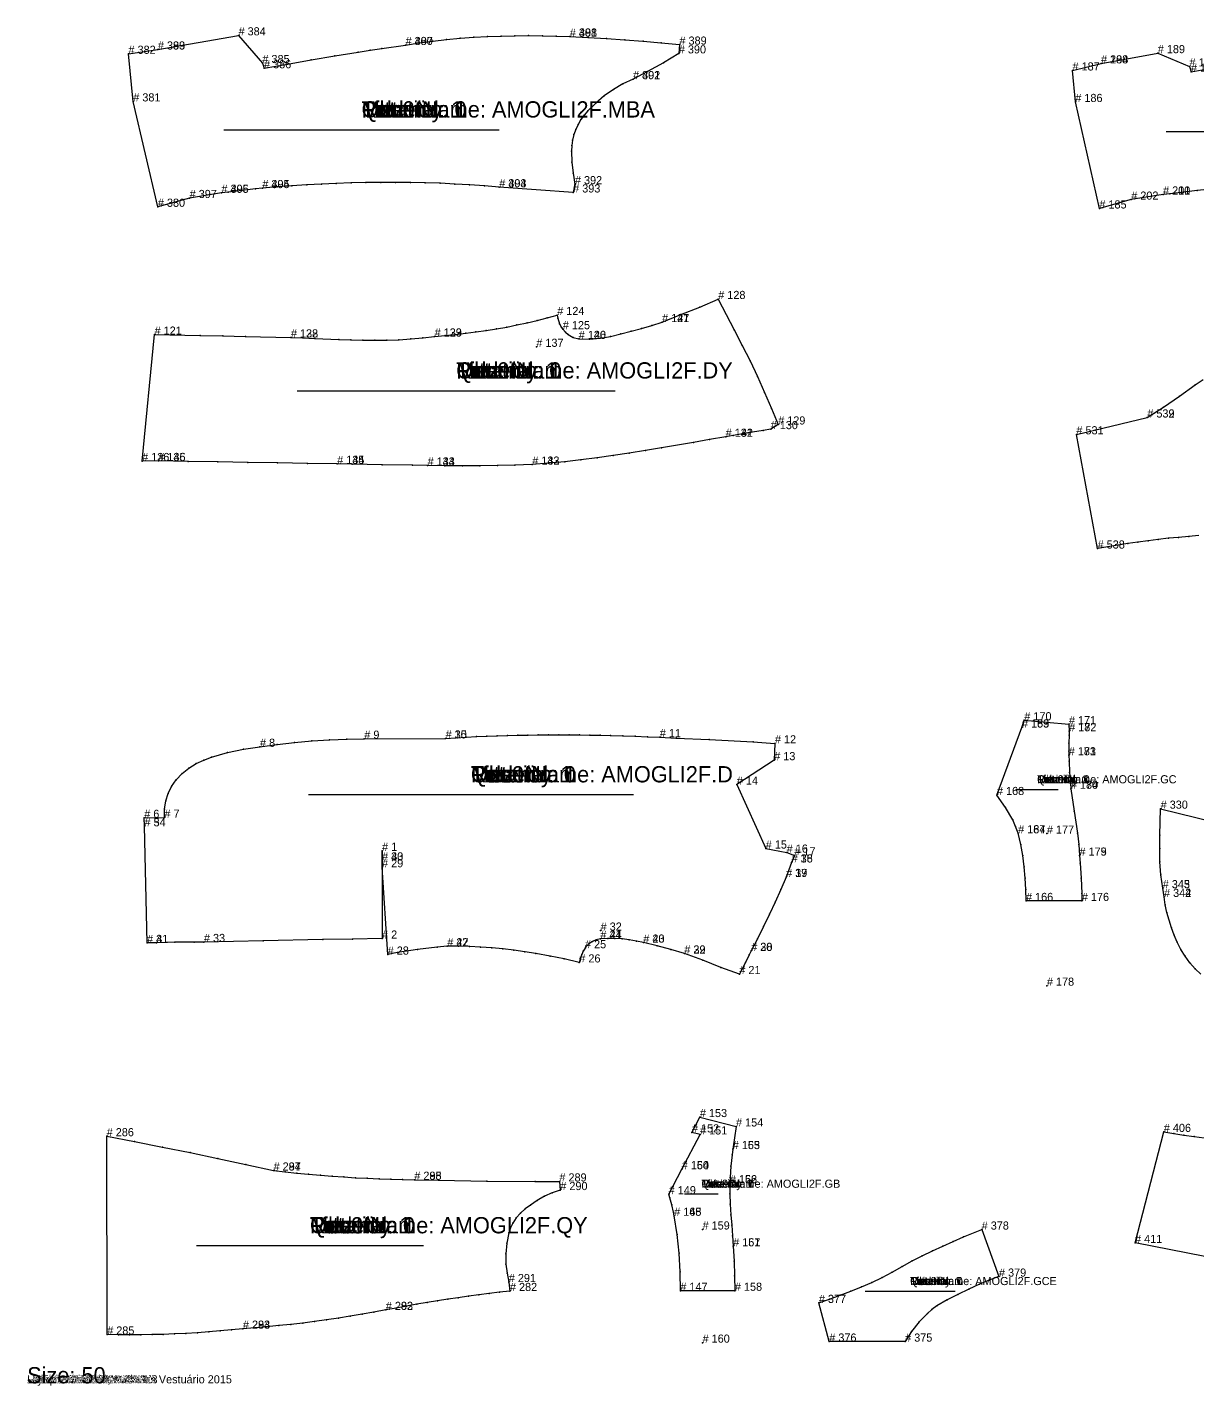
# Model space of a CAD drawing. Header units: metres. Extents: x 0 to 4011, y -3 to 2813.
# Drawn here: x 0 to 1441, y -3 to 1669 of the extents above; entities that cross this region are included whole.
import ezdxf

# ---------------------------------------------------------------- set-up
doc = ezdxf.new("R2010")
doc.units = ezdxf.units.M

# ---------------------------------------------------------------- blocks, each defined once
blk = doc.blocks.new('1')
at = {"layer": '1'}
blk.add_lwpolyline([(436.9, 655.5), (436.9, 547.5), (400.3, 547), (363.8, 546.4), (290.7, 544.7), (217.6, 543.3), (205.7, 543.2), (181.8, 542.9), (159, 542.4), (147.6, 542.1), (144.4, 685.7), (144.1, 696.1), (169, 696.4), (169.2, 707), (170.7, 716.9), (173.4, 726.1), (177.5, 734.6), (183.4, 743), (190.7, 750.6), (199.1, 757.2), (208.1, 762.9), (217.4, 767.3), (226.9, 770.9), (246.5, 776.4), (266.4, 780.7), (286.6, 783.6), (307.9, 786.6), (329.2, 789), (350.6, 790.9), (372.1, 792.2), (393.5, 793.1), (415, 793.5), (515.1, 793.9), (527.8, 794.7), (540.4, 795.4), (553.1, 796.1), (565.8, 796.6), (578.4, 797.1), (591.1, 797.5), (603.8, 797.9), (616.5, 798.1), (629.1, 798.3), (641.8, 798.4), (654.5, 798.4), (667.2, 798.4), (679.9, 798.3), (692.5, 798.1), (705.2, 797.9), (717.9, 797.5), (733.1, 797.1), (748.4, 796.6), (763.6, 796), (778.8, 795.4), (799.1, 794.4), (839.5, 792.4), (893.5, 789.5), (920.5, 787.8), (919.6, 767.1), (873.6, 737), (909.2, 658.3), (935, 653.3), (944.4, 649.9), (941, 641.2), (934.3, 623.3), (927.7, 607.8), (920.9, 592.5), (913.7, 577.4), (906.3, 562.3), (898.9, 547.3), (891.3, 532.3), (888.9, 527.5), (884.1, 518), (879.2, 508.5), (876.7, 503.8), (854.1, 512.1), (831.7, 520.9), (809, 529.1), (792.3, 533.9), (775.5, 538.5), (758.5, 542.5), (749.9, 544.5), (741.2, 546.1), (732.3, 547.2), (723.5, 547.7), (714.6, 547.8), (705.7, 547.3), (700.5, 546.1), (695.8, 544), (691.5, 541), (687.9, 537.2), (686.7, 535.6), (684.5, 532), (682.7, 528.1), (680.9, 523.2), (679.7, 518.1), (661.2, 522.4), (643.7, 526), (626.1, 529.1), (612.6, 531.3), (599, 533.2), (585.4, 534.8), (571.8, 536), (558.2, 537), (544.5, 537.7), (530.8, 538), (517.1, 538), (504.8, 537), (480.3, 534.1), (455.9, 530.2), (443.8, 527.8), (436.9, 635.3), (436.9, 643.7)], close=True, dxfattribs=at)
at = {"layer": '13'}
for p in [(705.9, 557.3), (147.6, 542.1)]:
    blk.add_point(p, dxfattribs=at)
at = {"layer": '2'}
for p in [(415, 793.5), (515.1, 793.9), (778.8, 795.4), (920.5, 787.8), (286.6, 783.6), (919.6, 767.1), (873.6, 737), (144.1, 696.1), (169, 696.4), (144.4, 685.7), (436.9, 655.5), (909.2, 658.3), (935, 653.3), (436.9, 643.7), (941, 641.2), (944.4, 649.9), (436.9, 635.3), (934.3, 623.3), (147.6, 542.1), (217.6, 543.3), (436.9, 547.5), (517.1, 538), (686.7, 535.6), (705.7, 547.3), (758.5, 542.5), (443.8, 527.8), (809, 529.1), (891.3, 532.3), (679.7, 518.1), (876.7, 503.8)]:
    blk.add_point(p, dxfattribs=at)
at = {"layer": '3'}
for p in [(307.9, 786.6), (329.2, 789), (350.6, 790.9), (372.1, 792.2), (393.5, 793.1), (527.8, 794.7), (540.4, 795.4), (553.1, 796.1), (565.8, 796.6), (578.4, 797.1), (591.1, 797.5), (603.8, 797.9), (616.5, 798.1), (629.1, 798.3), (641.8, 798.4), (654.5, 798.4), (667.2, 798.4), (679.9, 798.3), (692.5, 798.1), (705.2, 797.9), (717.9, 797.5), (733.1, 797.1), (748.4, 796.6), (763.6, 796), (799.1, 794.4), (839.5, 792.4), (893.5, 789.5), (226.9, 770.9), (246.5, 776.4), (266.4, 780.7), (199.1, 757.2), (208.1, 762.9), (217.4, 767.3), (183.4, 743), (190.7, 750.6), (173.4, 726.1), (177.5, 734.6), (169.2, 707), (170.7, 716.9), (927.7, 607.8), (920.9, 592.5), (913.7, 577.4), (906.3, 562.3), (159, 542.4), (181.8, 542.9), (205.7, 543.2), (290.7, 544.7), (363.8, 546.4), (400.3, 547), (504.8, 537), (530.8, 538), (544.5, 537.7), (558.2, 537), (571.8, 536), (687.9, 537.2), (691.5, 541), (695.8, 544), (700.5, 546.1), (714.6, 547.8), (723.5, 547.7), (732.3, 547.2), (741.2, 546.1), (749.9, 544.5), (775.5, 538.5), (898.9, 547.3), (455.9, 530.2), (480.3, 534.1), (585.4, 534.8), (599, 533.2), (612.6, 531.3), (626.1, 529.1), (643.7, 526), (661.2, 522.4), (680.9, 523.2), (682.7, 528.1), (684.5, 532), (792.3, 533.9), (831.7, 520.9), (888.9, 527.5), (854.1, 512.1), (879.2, 508.5), (884.1, 518)]:
    blk.add_point(p, dxfattribs=at)
at = {"layer": '4'}
for p in [(515.1, 793.9, 7.5), (144.4, 685.7, 7.5), (436.9, 643.7, 7.5), (941, 641.2, 5), (934.3, 623.3, 7.5), (217.6, 543.3, 7.5), (517.1, 538, 7.5), (705.7, 547.3, 7.5), (758.5, 542.5, 7.5), (809, 529.1, 7.5), (891.3, 532.3, 7.5)]:
    blk.add_point(p, dxfattribs=at)
at = {"layer": '7'}
blk.add_line((346.2, 724.8), (746.3, 724.8), dxfattribs=at)
at = {"layer": '84'}
blk.add_lwpolyline([(436.9, 655.5), (436.9, 547.5), (400.3, 547), (363.8, 546.4), (290.7, 544.7), (217.6, 543.3), (205.7, 543.2), (181.8, 542.9), (159, 542.4), (147.6, 542.1), (144.4, 685.7), (144.1, 696.1), (169, 696.4), (169.2, 707), (170.7, 716.9), (173.4, 726.1), (177.5, 734.6), (183.4, 743), (190.7, 750.6), (199.1, 757.2), (208.1, 762.9), (217.4, 767.3), (226.9, 770.9), (246.5, 776.4), (266.4, 780.7), (286.6, 783.6), (307.9, 786.6), (329.2, 789), (350.6, 790.9), (372.1, 792.2), (393.5, 793.1), (415, 793.5), (515.1, 793.9), (527.8, 794.7), (540.4, 795.4), (553.1, 796.1), (565.8, 796.6), (578.4, 797.1), (591.1, 797.5), (603.8, 797.9), (616.5, 798.1), (629.1, 798.3), (641.8, 798.4), (654.5, 798.4), (667.2, 798.4), (679.9, 798.3), (692.5, 798.1), (705.2, 797.9), (717.9, 797.5), (733.1, 797.1), (748.4, 796.6), (763.6, 796), (778.8, 795.4), (799.1, 794.4), (839.5, 792.4), (893.5, 789.5), (920.5, 787.8), (919.6, 767.1), (873.6, 737), (909.2, 658.3), (935, 653.3), (944.4, 649.9), (941, 641.2), (934.3, 623.3), (927.7, 607.8), (920.9, 592.5), (913.7, 577.4), (906.3, 562.3), (898.9, 547.3), (891.3, 532.3), (888.9, 527.5), (884.1, 518), (879.2, 508.5), (876.7, 503.8), (854.1, 512.1), (831.7, 520.9), (809, 529.1), (792.3, 533.9), (775.5, 538.5), (758.5, 542.5), (749.9, 544.5), (741.2, 546.1), (732.3, 547.2), (723.5, 547.7), (714.6, 547.8), (705.7, 547.3), (700.5, 546.1), (695.8, 544), (691.5, 541), (687.9, 537.2), (686.7, 535.6), (684.5, 532), (682.7, 528.1), (680.9, 523.2), (679.7, 518.1), (661.2, 522.4), (643.7, 526), (626.1, 529.1), (612.6, 531.3), (599, 533.2), (585.4, 534.8), (571.8, 536), (558.2, 537), (544.5, 537.7), (530.8, 538), (517.1, 538), (504.8, 537), (480.3, 534.1), (455.9, 530.2), (443.8, 527.8), (436.9, 635.3), (436.9, 643.7)], close=True, dxfattribs=at)
at = {"layer": '1'}
for s, height, p in [('# 35', 10, (515.1, 793.9)), ('Tilt: 0', 20, (546.2, 739.8)), ('Quantity: 1', 20, (546.2, 739.8)), ('Piece Name: AMOGLI2F.D', 20, (546.2, 739.8)), ('Rotation: 0', 20, (546.2, 739.8)), ('Fold: N', 20, (546.2, 739.8)), ('Material: 1', 20, (546.2, 739.8)), ('# 34', 10, (144.4, 685.7)), ('# 43', 10, (436.9, 643.7)), ('# 36', 10, (941, 641.2)), ('# 37', 10, (934.3, 623.3)), ('# 33', 10, (217.6, 543.3)), ('# 41', 10, (705.7, 547.3)), ('# 40', 10, (758.5, 542.5)), ('# 42', 10, (517.1, 538)), ('# 39', 10, (809, 529.1)), ('# 38', 10, (891.3, 532.3)), ('Size: 50', 10, (0, 0))]:
    blk.add_text(s, height=height, dxfattribs=at).set_placement(p)
at = {"layer": '13'}
for s, p in [('# 31', (147.6, 542.1)), ('# 32', (705.9, 557.3))]:
    blk.add_text(s, height=10, dxfattribs=at).set_placement(p)
at = {"layer": '2'}
for s, p in [('# 9', (415, 793.5)), ('# 10', (515.1, 793.9)), ('# 11', (778.8, 795.4)), ('# 8', (286.6, 783.6)), ('# 12', (920.5, 787.8)), ('# 13', (919.6, 767.1)), ('# 14', (873.6, 737)), ('# 6', (144.1, 696.1)), ('# 7', (169, 696.4)), ('# 5', (144.4, 685.7)), ('# 1', (436.9, 655.5)), ('# 30', (436.9, 643.7)), ('# 15', (909.2, 658.3)), ('# 16', (935, 653.3)), ('# 17', (944.4, 649.9)), ('# 29', (436.9, 635.3)), ('# 18', (941, 641.2)), ('# 19', (934.3, 623.3)), ('# 4', (147.6, 542.1)), ('# 3', (217.6, 543.3)), ('# 2', (436.9, 547.5)), ('# 24', (705.7, 547.3)), ('# 23', (758.5, 542.5)), ('# 28', (443.8, 527.8)), ('# 27', (517.1, 538)), ('# 25', (686.7, 535.6)), ('# 22', (809, 529.1)), ('# 20', (891.3, 532.3)), ('# 26', (679.7, 518.1)), ('# 21', (876.7, 503.8))]:
    blk.add_text(s, height=10, dxfattribs=at).set_placement(p)
blk = doc.blocks.new('2')
at = {"layer": '1'}
blk.add_text('Size: 50', height=20, dxfattribs=at).set_placement((0, 0))
blk = doc.blocks.new('3')
at = {"layer": '1'}
blk.add_text('Size: 50', height=20, dxfattribs=at).set_placement((0, 0))
blk = doc.blocks.new('4')
at = {"layer": '1'}
blk.add_text('Size: 50', height=20, dxfattribs=at).set_placement((0, 0))
blk = doc.blocks.new('5')
at = {"layer": '1'}
blk.add_text('Size: 50', height=5, dxfattribs=at).set_placement((0, 0))
blk = doc.blocks.new('6')
at = {"layer": '1'}
blk.add_text('Size: 50', height=5, dxfattribs=at).set_placement((0, 0))
blk = doc.blocks.new('7')
at = {"layer": '1'}
blk.add_lwpolyline([(156.8, 1290.9), (212.8, 1289.8), (240.8, 1289.3), (268.8, 1288.7), (324.7, 1287.5), (339.4, 1286.8), (354.2, 1286.1), (383.7, 1285), (398.4, 1284.5), (413.2, 1284.1), (427.9, 1284), (442.6, 1284.1), (457.4, 1284.7), (472.2, 1285.6), (486.9, 1286.9), (501.6, 1288.6), (514.4, 1289.7), (527.1, 1291.1), (539.8, 1292.6), (552.4, 1294.2), (565.1, 1296.1), (577.7, 1298.1), (590.3, 1300.3), (602.8, 1302.8), (615.3, 1305.5), (627.8, 1308.5), (640.2, 1311.7), (652.5, 1315.1), (653.1, 1311.3), (655.4, 1304.3), (657.9, 1299.8), (659.4, 1297.6), (662.5, 1294.1), (666, 1291.1), (672.1, 1287.6), (679, 1285.6), (692.2, 1285.4), (705.2, 1286.4), (718.2, 1288.8), (731, 1291.8), (743.7, 1295.1), (756.4, 1298.5), (769, 1302.3), (781.6, 1306.3), (804.7, 1315.7), (827.9, 1324.9), (850.7, 1334.8), (870.3, 1296.7), (880.2, 1277.7), (889.9, 1258.6), (899, 1239.3), (907.7, 1219.7), (916.2, 1200.1), (924.5, 1180.3), (915.3, 1174.6), (906, 1173), (887.6, 1169.9), (869.1, 1166.8), (859.9, 1165.2), (840.1, 1161.7), (820.3, 1158.3), (780.8, 1151.6), (761, 1148.3), (741.2, 1145.1), (721.4, 1142), (701.5, 1139.2), (681.7, 1136.7), (661.7, 1134.5), (641.8, 1132.6), (621.8, 1130.9), (600.3, 1130.2), (578.8, 1129.8), (557.3, 1129.5), (535.8, 1129.5), (514.3, 1129.6), (492.9, 1129.8), (474.3, 1130.1), (437.2, 1130.8), (400.1, 1131.4), (381.6, 1131.8), (344.9, 1132.4), (308.2, 1133), (271.6, 1133.6), (234.9, 1134.2), (198.2, 1134.8), (161.5, 1135.4), (141.5, 1135.3)], close=True, dxfattribs=at)
at = {"layer": '13'}
blk.add_point((626.8, 1275.9), dxfattribs=at)
at = {"layer": '2'}
for p in [(850.7, 1334.8), (652.5, 1315.1), (781.6, 1306.3), (156.8, 1290.9), (501.6, 1288.6), (659.4, 1297.6), (324.7, 1287.5), (679, 1285.6), (915.3, 1174.6), (924.5, 1180.3), (859.9, 1165.2), (141.5, 1135.3), (161.5, 1135.4), (381.6, 1131.8), (492.9, 1129.8), (621.8, 1130.9)]:
    blk.add_point(p, dxfattribs=at)
at = {"layer": '3'}
for p in [(827.9, 1324.9), (615.3, 1305.5), (627.8, 1308.5), (640.2, 1311.7), (653.1, 1311.3), (804.7, 1315.7), (212.8, 1289.8), (240.8, 1289.3), (268.8, 1288.7), (514.4, 1289.7), (527.1, 1291.1), (539.8, 1292.6), (552.4, 1294.2), (565.1, 1296.1), (577.7, 1298.1), (590.3, 1300.3), (602.8, 1302.8), (655.4, 1304.3), (657.9, 1299.8), (662.5, 1294.1), (666, 1291.1), (718.2, 1288.8), (731, 1291.8), (743.7, 1295.1), (756.4, 1298.5), (769, 1302.3), (870.3, 1296.7), (339.4, 1286.8), (354.2, 1286.1), (383.7, 1285), (398.4, 1284.5), (413.2, 1284.1), (427.9, 1284), (442.6, 1284.1), (457.4, 1284.7), (472.2, 1285.6), (486.9, 1286.9), (672.1, 1287.6), (692.2, 1285.4), (705.2, 1286.4), (880.2, 1277.7), (889.9, 1258.6), (899, 1239.3), (907.7, 1219.7), (916.2, 1200.1), (906, 1173), (820.3, 1158.3), (840.1, 1161.7), (869.1, 1166.8), (887.6, 1169.9), (701.5, 1139.2), (721.4, 1142), (741.2, 1145.1), (761, 1148.3), (780.8, 1151.6), (198.2, 1134.8), (234.9, 1134.2), (271.6, 1133.6), (308.2, 1133), (344.9, 1132.4), (400.1, 1131.4), (437.2, 1130.8), (474.3, 1130.1), (514.3, 1129.6), (535.8, 1129.5), (557.3, 1129.5), (578.8, 1129.8), (600.3, 1130.2), (641.8, 1132.6), (661.7, 1134.5), (681.7, 1136.7)]:
    blk.add_point(p, dxfattribs=at)
at = {"layer": '4'}
for p in [(781.6, 1306.3, 7.5), (501.6, 1288.6, 7.5), (324.7, 1287.5, 7.5), (679, 1285.6, 7.5), (859.9, 1165.2, 7.5), (161.5, 1135.4, 7.5), (381.6, 1131.8, 7.5), (492.9, 1129.8, 7.5), (621.8, 1130.9, 7.5)]:
    blk.add_point(p, dxfattribs=at)
at = {"layer": '7'}
blk.add_line((332.5, 1221.9), (723.9, 1221.9), dxfattribs=at)
at = {"layer": '84'}
blk.add_lwpolyline([(156.8, 1290.9), (212.8, 1289.8), (240.8, 1289.3), (268.8, 1288.7), (324.7, 1287.5), (339.4, 1286.8), (354.2, 1286.1), (383.7, 1285), (398.4, 1284.5), (413.2, 1284.1), (427.9, 1284), (442.6, 1284.1), (457.4, 1284.7), (472.2, 1285.6), (486.9, 1286.9), (501.6, 1288.6), (514.4, 1289.7), (527.1, 1291.1), (539.8, 1292.6), (552.4, 1294.2), (565.1, 1296.1), (577.7, 1298.1), (590.3, 1300.3), (602.8, 1302.8), (615.3, 1305.5), (627.8, 1308.5), (640.2, 1311.7), (652.5, 1315.1), (653.1, 1311.3), (655.4, 1304.3), (657.9, 1299.8), (659.4, 1297.6), (662.5, 1294.1), (666, 1291.1), (672.1, 1287.6), (679, 1285.6), (692.2, 1285.4), (705.2, 1286.4), (718.2, 1288.8), (731, 1291.8), (743.7, 1295.1), (756.4, 1298.5), (769, 1302.3), (781.6, 1306.3), (804.7, 1315.7), (827.9, 1324.9), (850.7, 1334.8), (870.3, 1296.7), (880.2, 1277.7), (889.9, 1258.6), (899, 1239.3), (907.7, 1219.7), (916.2, 1200.1), (924.5, 1180.3), (915.3, 1174.6), (906, 1173), (887.6, 1169.9), (869.1, 1166.8), (859.9, 1165.2), (840.1, 1161.7), (820.3, 1158.3), (780.8, 1151.6), (761, 1148.3), (741.2, 1145.1), (721.4, 1142), (701.5, 1139.2), (681.7, 1136.7), (661.7, 1134.5), (641.8, 1132.6), (621.8, 1130.9), (600.3, 1130.2), (578.8, 1129.8), (557.3, 1129.5), (535.8, 1129.5), (514.3, 1129.6), (492.9, 1129.8), (474.3, 1130.1), (437.2, 1130.8), (400.1, 1131.4), (381.6, 1131.8), (344.9, 1132.4), (308.2, 1133), (271.6, 1133.6), (234.9, 1134.2), (198.2, 1134.8), (161.5, 1135.4), (141.5, 1135.3)], close=True, dxfattribs=at)
at = {"layer": '1'}
for s, height, p in [('# 141', 10, (781.6, 1306.3)), ('# 138', 10, (324.7, 1287.5)), ('# 139', 10, (501.6, 1288.6)), ('# 140', 10, (679, 1285.6)), ('Tilt: 0', 20, (528.2, 1236.9)), ('Quantity: 1', 20, (528.2, 1236.9)), ('Piece Name: AMOGLI2F.DY', 20, (528.2, 1236.9)), ('Rotation: 0', 20, (528.2, 1236.9)), ('Fold: N', 20, (528.2, 1236.9)), ('Material: 1', 20, (528.2, 1236.9)), ('# 142', 10, (859.9, 1165.2)), ('# 146', 10, (161.5, 1135.4)), ('# 145', 10, (381.6, 1131.8)), ('# 144', 10, (492.9, 1129.8)), ('# 143', 10, (621.8, 1130.9)), ('Size: 50', 20, (0, 0))]:
    blk.add_text(s, height=height, dxfattribs=at).set_placement(p)
at = {"layer": '13'}
blk.add_text('# 137', height=10, dxfattribs=at).set_placement((626.8, 1275.9))
at = {"layer": '2'}
for s, p in [('# 128', (850.7, 1334.8)), ('# 124', (652.5, 1315.1)), ('# 125', (659.4, 1297.6)), ('# 127', (781.6, 1306.3)), ('# 121', (156.8, 1290.9)), ('# 122', (324.7, 1287.5)), ('# 123', (501.6, 1288.6)), ('# 126', (679, 1285.6)), ('# 129', (924.5, 1180.3)), ('# 131', (859.9, 1165.2)), ('# 130', (915.3, 1174.6)), ('# 136', (141.5, 1135.3)), ('# 135', (161.5, 1135.4)), ('# 134', (381.6, 1131.8)), ('# 133', (492.9, 1129.8)), ('# 132', (621.8, 1130.9))]:
    blk.add_text(s, height=10, dxfattribs=at).set_placement(p)
blk = doc.blocks.new('8')
at = {"layer": '1'}
blk.add_lwpolyline([(804.1, 114), (803.7, 137.2), (802.4, 160.3), (800.2, 183.4), (796.5, 206.3), (795.5, 210.8), (793.4, 219.6), (791, 228.5), (789.7, 232.8), (805.8, 263.6), (828.3, 306.4), (818.3, 308.9), (828.1, 327.8), (872.6, 316.2), (868.6, 288.4), (867.7, 281.4), (866.2, 267.4), (865.3, 253.3), (865, 246.3), (865.1, 233.3), (865.5, 220.4), (866.4, 207.5), (867.4, 194.6), (868.3, 181.6), (869.1, 168.7), (870.4, 150.5), (870.9, 132.2), (871.2, 114)], close=True, dxfattribs=at)
at = {"layer": '13'}
for p in [(831.4, 189.4), (831.4, 50.1)]:
    blk.add_point(p, dxfattribs=at)
at = {"layer": '2'}
for p in [(828.1, 327.8), (818.3, 308.9), (828.3, 306.4), (872.6, 316.2), (868.6, 288.4), (805.8, 263.6), (865, 246.3), (789.7, 232.8), (796.5, 206.3), (869.1, 168.7), (804.1, 114), (871.2, 114)]:
    blk.add_point(p, dxfattribs=at)
at = {"layer": '3'}
for p in [(867.7, 281.4), (865.3, 253.3), (866.2, 267.4), (791, 228.5), (793.4, 219.6), (865.1, 233.3), (865.5, 220.4), (795.5, 210.8), (866.4, 207.5), (867.4, 194.6), (800.2, 183.4), (868.3, 181.6), (802.4, 160.3), (803.7, 137.2), (870.4, 150.5), (870.9, 132.2)]:
    blk.add_point(p, dxfattribs=at)
at = {"layer": '4'}
for p in [(868.6, 288.4, 3), (805.8, 263.6, 3.1), (865, 246.3, 3), (796.5, 206.3, 3), (869.1, 168.7, 3)]:
    blk.add_point(p, dxfattribs=at)
at = {"layer": '7'}
blk.add_line((809.3, 233.3), (850.7, 233.3), dxfattribs=at)
at = {"layer": '84'}
blk.add_lwpolyline([(804.1, 114), (803.7, 137.2), (802.4, 160.3), (800.2, 183.4), (796.5, 206.3), (795.5, 210.8), (793.4, 219.6), (791, 228.5), (789.7, 232.8), (805.8, 263.6), (828.3, 306.4), (818.3, 308.9), (828.1, 327.8), (872.6, 316.2), (868.6, 288.4), (867.7, 281.4), (866.2, 267.4), (865.3, 253.3), (865, 246.3), (865.1, 233.3), (865.5, 220.4), (866.4, 207.5), (867.4, 194.6), (868.3, 181.6), (869.1, 168.7), (870.4, 150.5), (870.9, 132.2), (871.2, 114)], close=True, dxfattribs=at)
at = {"layer": '1'}
for s, height, p in [('# 163', 10, (868.6, 288.4)), ('# 164', 10, (805.8, 263.6)), ('Tilt: 0', 10, (830, 240.8)), ('Quantity: 1', 10, (830, 240.8)), ('Piece Name: AMOGLI2F.GB', 10, (830, 240.8)), ('Rotation: 0', 10, (830, 240.8)), ('Fold: N', 10, (830, 240.8)), ('Material: 1', 10, (830, 240.8)), ('# 162', 10, (865, 246.3)), ('# 165', 10, (796.5, 206.3)), ('# 161', 10, (869.1, 168.7)), ('Size: 50', 20, (0, 0))]:
    blk.add_text(s, height=height, dxfattribs=at).set_placement(p)
at = {"layer": '13'}
for s, p in [('# 159', (831.4, 189.4)), ('# 160', (831.4, 50.1))]:
    blk.add_text(s, height=10, dxfattribs=at).set_placement(p)
at = {"layer": '2'}
for s, p in [('# 153', (828.1, 327.8)), ('# 152', (818.3, 308.9)), ('# 154', (872.6, 316.2)), ('# 151', (828.3, 306.4)), ('# 155', (868.6, 288.4)), ('# 150', (805.8, 263.6)), ('# 156', (865, 246.3)), ('# 149', (789.7, 232.8)), ('# 148', (796.5, 206.3)), ('# 157', (869.1, 168.7)), ('# 147', (804.1, 114)), ('# 158', (871.2, 114))]:
    blk.add_text(s, height=10, dxfattribs=at).set_placement(p)
blk = doc.blocks.new('9')
at = {"layer": '1'}
blk.add_lwpolyline([(1229.6, 593.8), (1229.4, 607.8), (1228.7, 621.8), (1227.4, 635.7), (1225.5, 649.6), (1223, 663.4), (1219.9, 677.1), (1216.8, 685.4), (1213.2, 693.5), (1204.4, 709), (1193.8, 724.2), (1224.6, 807.3), (1227.5, 816.2), (1282.4, 811.3), (1282.7, 802.7), (1282.6, 797.8), (1282.4, 788), (1282.3, 778.1), (1282.2, 773.1), (1282.5, 766.1), (1283.2, 752), (1284.2, 738.6), (1284.8, 731.9), (1288.8, 704.5), (1293.1, 677.2), (1294.5, 663.4), (1295.4, 649.6), (1296.2, 640.3), (1297.5, 621.7), (1298.2, 603.1), (1298.3, 593.8)], close=True, dxfattribs=at)
at = {"layer": '13'}
for p in [(1255.3, 676.7), (1255.3, 489.5)]:
    blk.add_point(p, dxfattribs=at)
at = {"layer": '2'}
for p in [(1224.6, 807.3), (1227.5, 816.2), (1282.4, 811.3), (1282.7, 802.7), (1282.2, 773.1), (1193.8, 724.2), (1284.8, 731.9), (1219.9, 677.1), (1295.4, 649.6), (1229.6, 593.8), (1298.3, 593.8)]:
    blk.add_point(p, dxfattribs=at)
at = {"layer": '3'}
for p in [(1282.4, 788), (1282.6, 797.8), (1282.3, 778.1), (1282.5, 766.1), (1283.2, 752), (1284.2, 738.6), (1204.4, 709), (1288.8, 704.5), (1213.2, 693.5), (1216.8, 685.4), (1293.1, 677.2), (1223, 663.4), (1294.5, 663.4), (1225.5, 649.6), (1227.4, 635.7), (1296.2, 640.3), (1228.7, 621.8), (1297.5, 621.7), (1229.4, 607.8), (1298.2, 603.1)]:
    blk.add_point(p, dxfattribs=at)
at = {"layer": '4'}
for p in [(1224.6, 807.3, 4.4), (1282.7, 802.7, 3.5), (1282.2, 773.1, 3), (1284.8, 731.9, 3), (1219.9, 677.1, 3), (1295.4, 649.6, 3)]:
    blk.add_point(p, dxfattribs=at)
at = {"layer": '7'}
blk.add_line((1217.1, 731.1), (1269.3, 731.1), dxfattribs=at)
at = {"layer": '84'}
blk.add_lwpolyline([(1229.6, 593.8), (1229.4, 607.8), (1228.7, 621.8), (1227.4, 635.7), (1225.5, 649.6), (1223, 663.4), (1219.9, 677.1), (1216.8, 685.4), (1213.2, 693.5), (1204.4, 709), (1193.8, 724.2), (1224.6, 807.3), (1227.5, 816.2), (1282.4, 811.3), (1282.7, 802.7), (1282.6, 797.8), (1282.4, 788), (1282.3, 778.1), (1282.2, 773.1), (1282.5, 766.1), (1283.2, 752), (1284.2, 738.6), (1284.8, 731.9), (1288.8, 704.5), (1293.1, 677.2), (1294.5, 663.4), (1295.4, 649.6), (1296.2, 640.3), (1297.5, 621.7), (1298.2, 603.1), (1298.3, 593.8)], close=True, dxfattribs=at)
at = {"layer": '1'}
for s, p in [('# 183', (1224.6, 807.3)), ('# 182', (1282.7, 802.7)), ('# 181', (1282.2, 773.1)), ('Tilt: 0', (1243.2, 738.6)), ('Quantity: 1', (1243.2, 738.6)), ('Piece Name: AMOGLI2F.GC', (1243.2, 738.6)), ('Rotation: 0', (1243.2, 738.6)), ('Fold: N', (1243.2, 738.6)), ('Material: 1', (1243.2, 738.6)), ('# 180', (1284.8, 731.9)), ('# 184', (1219.9, 677.1)), ('# 179', (1295.4, 649.6)), ('Size: 50', (0, 0))]:
    blk.add_text(s, height=10, dxfattribs=at).set_placement(p)
at = {"layer": '13'}
for s, p in [('# 177', (1255.3, 676.7)), ('# 178', (1255.3, 489.5))]:
    blk.add_text(s, height=10, dxfattribs=at).set_placement(p)
at = {"layer": '2'}
for s, p in [('# 170', (1227.5, 816.2)), ('# 171', (1282.4, 811.3)), ('# 169', (1224.6, 807.3)), ('# 172', (1282.7, 802.7)), ('# 173', (1282.2, 773.1)), ('# 174', (1284.8, 731.9)), ('# 168', (1193.8, 724.2)), ('# 167', (1219.9, 677.1)), ('# 175', (1295.4, 649.6)), ('# 166', (1229.6, 593.8)), ('# 176', (1298.3, 593.8))]:
    blk.add_text(s, height=10, dxfattribs=at).set_placement(p)
blk = doc.blocks.new('10')
at = {"layer": '1'}
blk.add_lwpolyline([(1448.6, 1469.2), (1440.2, 1468.3), (1423.4, 1466.4), (1406.6, 1464.4), (1398.3, 1463.4), (1359.1, 1457.1), (1319.9, 1446.2), (1290.3, 1577.3), (1286.8, 1616.1), (1321.9, 1624.8), (1391.8, 1637.4), (1430.8, 1621), (1432.7, 1614.6), (1464.6, 1620.2)], dxfattribs=at)
at = {"layer": '2'}
for p in [(1321.9, 1624.8), (1391.8, 1637.4), (1286.8, 1616.1), (1430.8, 1621), (1432.7, 1614.6), (1290.3, 1577.3), (1359.1, 1457.1), (1398.3, 1463.4), (1319.9, 1446.2)]:
    blk.add_point(p, dxfattribs=at)
at = {"layer": '3'}
for p in [(1406.6, 1464.4), (1423.4, 1466.4), (1440.2, 1468.3)]:
    blk.add_point(p, dxfattribs=at)
at = {"layer": '4'}
for p in [(1321.9, 1624.8, 7.5), (1398.3, 1463.4, 7.5)]:
    blk.add_point(p, dxfattribs=at)
at = {"layer": '7'}
blk.add_line((1402.2, 1541), (1739.8, 1541), dxfattribs=at)
at = {"layer": '84'}
blk.add_lwpolyline([(1448.6, 1469.2), (1440.2, 1468.3), (1423.4, 1466.4), (1406.6, 1464.4), (1398.3, 1463.4), (1359.1, 1457.1), (1319.9, 1446.2), (1290.3, 1577.3), (1286.8, 1616.1), (1321.9, 1624.8), (1391.8, 1637.4), (1430.8, 1621), (1432.7, 1614.6), (1464.6, 1620.2)], dxfattribs=at)
at = {"layer": '1'}
for s, p in [('# 204', (1321.9, 1624.8)), ('# 210', (1398.3, 1463.4)), ('Size: 50', (0, 0))]:
    blk.add_text(s, height=10, dxfattribs=at).set_placement(p)
at = {"layer": '2'}
for s, p in [('# 189', (1391.8, 1637.4)), ('# 187', (1286.8, 1616.1)), ('# 188', (1321.9, 1624.8)), ('# 190', (1430.8, 1621)), ('# 191', (1432.7, 1614.6)), ('# 186', (1290.3, 1577.3)), ('# 201', (1398.3, 1463.4)), ('# 185', (1319.9, 1446.2)), ('# 202', (1359.1, 1457.1))]:
    blk.add_text(s, height=10, dxfattribs=at).set_placement(p)
blk = doc.blocks.new('11')
at = {"layer": '1'}
blk.add_text('Size: 50', height=20, dxfattribs=at).set_placement((0, 0))
blk = doc.blocks.new('12')
at = {"layer": '1'}
blk.add_text('Size: 50', height=20, dxfattribs=at).set_placement((0, 0))
blk = doc.blocks.new('13')
at = {"layer": '1'}
blk.add_text('Size: 50', height=5, dxfattribs=at).set_placement((0, 0))
blk = doc.blocks.new('14')
at = {"layer": '1'}
blk.add_text('Size: 50', height=10, dxfattribs=at).set_placement((0, 0))
blk = doc.blocks.new('15')
at = {"layer": '1'}
blk.add_lwpolyline([(594.3, 113.7), (581.5, 112.2), (568.8, 110.6), (556, 108.9), (543.2, 107.2), (530.5, 105.4), (517.7, 103.5), (505, 101.5), (492.3, 99.4), (479.5, 97.3), (466.8, 95), (454.1, 92.7), (441.5, 90.4), (426.9, 87.6), (412.3, 85), (397.7, 82.6), (383.1, 80.3), (368.5, 78.2), (353.8, 76.2), (339.2, 74.3), (324.5, 72.6), (309.8, 71.1), (295.1, 69.7), (280.4, 68.4), (265.6, 67.3), (251.6, 65.8), (237.6, 64.5), (223.5, 63.3), (209.5, 62.3), (195.4, 61.5), (181.4, 60.8), (167.6, 60.3), (153.8, 60), (139.9, 59.8), (126.1, 59.7), (112.3, 59.8), (98.5, 60.1), (97.9, 304.2), (132.2, 297.7), (166.5, 290.9), (200.7, 284), (234.9, 276.9), (269.1, 269.5), (303.3, 262), (317.7, 260.4), (332.1, 258.9), (346.5, 257.5), (360.9, 256.3), (375.4, 255.1), (389.8, 254.1), (404.3, 253.2), (418.7, 252.5), (433.2, 251.8), (447.7, 251.3), (462.2, 250.9), (476.6, 250.6), (506.4, 250), (565.9, 249), (625.4, 248.6), (655.2, 248.5), (656.3, 237.9), (646.3, 234.5), (636.9, 230.3), (628, 225.3), (619.5, 219.5), (613.2, 214.7), (607.4, 209.4), (602.1, 203.6), (597.8, 197.1), (595, 191.4), (592.9, 185.3), (590.3, 172.6), (589.2, 159.6), (589.4, 146.7), (590.7, 135.7), (592.9, 124.7)], close=True, dxfattribs=at)
at = {"layer": '2'}
for p in [(97.9, 304.2), (303.3, 262), (476.6, 250.6), (655.2, 248.5), (656.3, 237.9), (592.9, 124.7), (594.3, 113.7), (441.5, 90.4), (265.6, 67.3), (98.5, 60.1)]:
    blk.add_point(p, dxfattribs=at)
at = {"layer": '3'}
for p in [(132.2, 297.7), (166.5, 290.9), (200.7, 284), (234.9, 276.9), (269.1, 269.5), (317.7, 260.4), (332.1, 258.9), (346.5, 257.5), (360.9, 256.3), (375.4, 255.1), (389.8, 254.1), (404.3, 253.2), (418.7, 252.5), (433.2, 251.8), (447.7, 251.3), (462.2, 250.9), (506.4, 250), (565.9, 249), (625.4, 248.6), (646.3, 234.5), (619.5, 219.5), (628, 225.3), (636.9, 230.3), (602.1, 203.6), (607.4, 209.4), (613.2, 214.7), (592.9, 185.3), (595, 191.4), (597.8, 197.1), (590.3, 172.6), (589.2, 159.6), (589.4, 146.7), (590.7, 135.7), (505, 101.5), (517.7, 103.5), (530.5, 105.4), (543.2, 107.2), (556, 108.9), (568.8, 110.6), (581.5, 112.2), (412.3, 85), (426.9, 87.6), (454.1, 92.7), (466.8, 95), (479.5, 97.3), (492.3, 99.4), (280.4, 68.4), (295.1, 69.7), (309.8, 71.1), (324.5, 72.6), (339.2, 74.3), (353.8, 76.2), (368.5, 78.2), (383.1, 80.3), (397.7, 82.6), (112.3, 59.8), (126.1, 59.7), (139.9, 59.8), (153.8, 60), (167.6, 60.3), (181.4, 60.8), (195.4, 61.5), (209.5, 62.3), (223.5, 63.3), (237.6, 64.5), (251.6, 65.8)]:
    blk.add_point(p, dxfattribs=at)
at = {"layer": '4'}
for p in [(303.3, 262, 7.5), (476.6, 250.6, 7.5), (441.5, 90.4, 7.5), (265.6, 67.3, 7.5)]:
    blk.add_point(p, dxfattribs=at)
at = {"layer": '7'}
blk.add_line((208.5, 169.7), (487.7, 169.7), dxfattribs=at)
at = {"layer": '84'}
blk.add_lwpolyline([(594.3, 113.7), (581.5, 112.2), (568.8, 110.6), (556, 108.9), (543.2, 107.2), (530.5, 105.4), (517.7, 103.5), (505, 101.5), (492.3, 99.4), (479.5, 97.3), (466.8, 95), (454.1, 92.7), (441.5, 90.4), (426.9, 87.6), (412.3, 85), (397.7, 82.6), (383.1, 80.3), (368.5, 78.2), (353.8, 76.2), (339.2, 74.3), (324.5, 72.6), (309.8, 71.1), (295.1, 69.7), (280.4, 68.4), (265.6, 67.3), (251.6, 65.8), (237.6, 64.5), (223.5, 63.3), (209.5, 62.3), (195.4, 61.5), (181.4, 60.8), (167.6, 60.3), (153.8, 60), (139.9, 59.8), (126.1, 59.7), (112.3, 59.8), (98.5, 60.1), (97.9, 304.2), (132.2, 297.7), (166.5, 290.9), (200.7, 284), (234.9, 276.9), (269.1, 269.5), (303.3, 262), (317.7, 260.4), (332.1, 258.9), (346.5, 257.5), (360.9, 256.3), (375.4, 255.1), (389.8, 254.1), (404.3, 253.2), (418.7, 252.5), (433.2, 251.8), (447.7, 251.3), (462.2, 250.9), (476.6, 250.6), (506.4, 250), (565.9, 249), (625.4, 248.6), (655.2, 248.5), (656.3, 237.9), (646.3, 234.5), (636.9, 230.3), (628, 225.3), (619.5, 219.5), (613.2, 214.7), (607.4, 209.4), (602.1, 203.6), (597.8, 197.1), (595, 191.4), (592.9, 185.3), (590.3, 172.6), (589.2, 159.6), (589.4, 146.7), (590.7, 135.7), (592.9, 124.7)], close=True, dxfattribs=at)
at = {"layer": '1'}
for s, height, p in [('# 294', 10, (303.3, 262)), ('# 295', 10, (476.6, 250.6)), ('Tilt: 0', 20, (348.1, 184.7)), ('Quantity: 1', 20, (348.1, 184.7)), ('Piece Name: AMOGLI2F.QY', 20, (348.1, 184.7)), ('Rotation: 0', 20, (348.1, 184.7)), ('Fold: N', 20, (348.1, 184.7)), ('Material: 1', 20, (348.1, 184.7)), ('# 292', 10, (441.5, 90.4)), ('# 293', 10, (265.6, 67.3)), ('Size: 50', 20, (0, 0))]:
    blk.add_text(s, height=height, dxfattribs=at).set_placement(p)
at = {"layer": '2'}
for s, p in [('# 286', (97.9, 304.2)), ('# 287', (303.3, 262)), ('# 288', (476.6, 250.6)), ('# 289', (655.2, 248.5)), ('# 290', (656.3, 237.9)), ('# 291', (592.9, 124.7)), ('# 282', (594.3, 113.7)), ('# 283', (441.5, 90.4)), ('# 285', (98.5, 60.1)), ('# 284', (265.6, 67.3))]:
    blk.add_text(s, height=10, dxfattribs=at).set_placement(p)
blk = doc.blocks.new('16')
at = {"layer": '1'}
blk.add_text('Size: 50', height=20, dxfattribs=at).set_placement((0, 0))
blk = doc.blocks.new('17')
at = {"layer": '1'}
blk.add_text('Size: 50', height=5, dxfattribs=at).set_placement((0, 0))
blk = doc.blocks.new('18')
at = {"layer": '1'}
blk.add_lwpolyline([(1444.8, 503.7), (1437.6, 510.4), (1431.1, 517.8), (1425.3, 525.8), (1420.2, 534.2), (1415.7, 542.9), (1411.9, 551.8), (1408.5, 560.9), (1403.1, 579.5), (1401, 589.1), (1399.5, 598.8), (1397.9, 609.5), (1395.7, 625.8), (1394.5, 642), (1394.2, 658.4), (1394.4, 674.7), (1395.3, 707.4), (1704.4, 631.4)], dxfattribs=at)
at = {"layer": '2'}
for p in [(1395.3, 707.4), (1397.9, 609.5), (1399.5, 598.8)]:
    blk.add_point(p, dxfattribs=at)
at = {"layer": '3'}
for p in [(1394.4, 674.7), (1394.2, 658.4), (1394.5, 642), (1395.7, 625.8), (1401, 589.1), (1403.1, 579.5), (1408.5, 560.9), (1411.9, 551.8), (1415.7, 542.9), (1420.2, 534.2), (1425.3, 525.8), (1431.1, 517.8), (1437.6, 510.4)]:
    blk.add_point(p, dxfattribs=at)
at = {"layer": '4'}
for p in [(1397.9, 609.5, 81.6), (1399.5, 598.8, 7.4)]:
    blk.add_point(p, dxfattribs=at)
at = {"layer": '84'}
blk.add_lwpolyline([(1444.8, 503.7), (1437.6, 510.4), (1431.1, 517.8), (1425.3, 525.8), (1420.2, 534.2), (1415.7, 542.9), (1411.9, 551.8), (1408.5, 560.9), (1403.1, 579.5), (1401, 589.1), (1399.5, 598.8), (1397.9, 609.5), (1395.7, 625.8), (1394.5, 642), (1394.2, 658.4), (1394.4, 674.7), (1395.3, 707.4), (1704.4, 631.4)], dxfattribs=at)
at = {"layer": '1'}
for s, height, p in [('# 345', 10, (1397.9, 609.5)), ('# 344', 10, (1399.5, 598.8)), ('Size: 50', 20, (0, 0))]:
    blk.add_text(s, height=height, dxfattribs=at).set_placement(p)
at = {"layer": '2'}
for s, p in [('# 330', (1395.3, 707.4)), ('# 343', (1397.9, 609.5)), ('# 342', (1399.5, 598.8))]:
    blk.add_text(s, height=10, dxfattribs=at).set_placement(p)
blk = doc.blocks.new('19')
at = {"layer": '1'}
blk.add_text('Size: 50', height=10, dxfattribs=at).set_placement((0, 0))
blk = doc.blocks.new('20')
at = {"layer": '1'}
blk.add_lwpolyline([(1080.8, 51.4), (987.4, 51.4), (974.6, 99), (987.8, 103.8), (1000.9, 108.7), (1014, 113.7), (1027, 118.9), (1039.9, 124.3), (1052.6, 130.3), (1064.9, 136.9), (1077.1, 143.9), (1089.3, 150.7), (1101.8, 157.1), (1114.4, 163), (1127.2, 168.8), (1140, 174.6), (1152.8, 180.3), (1175, 189.3), (1196.3, 131.4), (1184.2, 127.1), (1172.4, 122.3), (1159, 116.1), (1145.7, 109.6), (1132.4, 102.9), (1119.7, 95.3), (1113.8, 90.9), (1108.2, 86.1), (1097.9, 75.6), (1088.7, 64)], close=True, dxfattribs=at)
at = {"layer": '2'}
for p in [(1175, 189.3), (1196.3, 131.4), (974.6, 99), (987.4, 51.4), (1080.8, 51.4)]:
    blk.add_point(p, dxfattribs=at)
at = {"layer": '3'}
for p in [(1127.2, 168.8), (1140, 174.6), (1152.8, 180.3), (1089.3, 150.7), (1101.8, 157.1), (1114.4, 163), (1064.9, 136.9), (1077.1, 143.9), (1027, 118.9), (1039.9, 124.3), (1052.6, 130.3), (1172.4, 122.3), (1184.2, 127.1), (987.8, 103.8), (1000.9, 108.7), (1014, 113.7), (1132.4, 102.9), (1145.7, 109.6), (1159, 116.1), (1108.2, 86.1), (1113.8, 90.9), (1119.7, 95.3), (1097.9, 75.6), (1088.7, 64)]:
    blk.add_point(p, dxfattribs=at)
at = {"layer": '7'}
blk.add_line((1031.5, 113.5), (1142.4, 113.5), dxfattribs=at)
at = {"layer": '84'}
blk.add_lwpolyline([(1080.8, 51.4), (987.4, 51.4), (974.6, 99), (987.8, 103.8), (1000.9, 108.7), (1014, 113.7), (1027, 118.9), (1039.9, 124.3), (1052.6, 130.3), (1064.9, 136.9), (1077.1, 143.9), (1089.3, 150.7), (1101.8, 157.1), (1114.4, 163), (1127.2, 168.8), (1140, 174.6), (1152.8, 180.3), (1175, 189.3), (1196.3, 131.4), (1184.2, 127.1), (1172.4, 122.3), (1159, 116.1), (1145.7, 109.6), (1132.4, 102.9), (1119.7, 95.3), (1113.8, 90.9), (1108.2, 86.1), (1097.9, 75.6), (1088.7, 64)], close=True, dxfattribs=at)
at = {"layer": '1'}
for s, height, p in [('Tilt: 0', 10, (1086.9, 121)), ('Quantity: 1', 10, (1086.9, 121)), ('Piece Name: AMOGLI2F.GCE', 10, (1086.9, 121)), ('Rotation: 0', 10, (1086.9, 121)), ('Fold: N', 10, (1086.9, 121)), ('Material: 1', 10, (1086.9, 121)), ('Size: 50', 20, (0, 0))]:
    blk.add_text(s, height=height, dxfattribs=at).set_placement(p)
at = {"layer": '2'}
for s, p in [('# 378', (1175, 189.3)), ('# 379', (1196.3, 131.4)), ('# 377', (974.6, 99)), ('# 376', (987.4, 51.4)), ('# 375', (1080.8, 51.4))]:
    blk.add_text(s, height=10, dxfattribs=at).set_placement(p)
blk = doc.blocks.new('21')
at = {"layer": '1'}
blk.add_lwpolyline([(160.9, 1448.3), (130.6, 1578), (124.7, 1636.6), (160.9, 1641.9), (260.2, 1659.3), (289.6, 1625.2), (291.6, 1618.8), (320.6, 1624), (349.6, 1629.1), (378.6, 1634), (407.6, 1638.7), (422.1, 1641), (436.7, 1643.2), (465.8, 1647.4), (482.5, 1650), (499.2, 1652.3), (516, 1654.2), (532.9, 1655.8), (549.7, 1657), (566.6, 1657.9), (583.5, 1658.5), (600.4, 1658.9), (617.3, 1659), (634.2, 1658.9), (651.1, 1658.5), (668, 1657.8), (690.5, 1656.7), (713.1, 1655.3), (735.6, 1653.8), (758.1, 1652.1), (780.5, 1650.1), (803, 1647.9), (802.2, 1637.1), (783.2, 1625.6), (763.8, 1614.7), (745.8, 1605.4), (733.4, 1599.5), (721.6, 1592.6), (710.4, 1584.8), (699.9, 1576), (690.1, 1566.4), (685.7, 1561.2), (681.7, 1555.6), (678.2, 1549.7), (675.3, 1543.5), (672.9, 1537.1), (671.3, 1530.5), (670.4, 1523.7), (670.1, 1516.9), (670.6, 1503.2), (672, 1489.6), (674.3, 1476.1), (672.1, 1465.9), (581.1, 1472.3), (562.9, 1473.9), (544.7, 1475.2), (526.5, 1476.3), (508.3, 1477.2), (490, 1477.8), (471.8, 1478.3), (453.5, 1478.4), (435.3, 1478.4), (417, 1478.2), (398.8, 1477.7), (380.5, 1477.1), (362.3, 1476.3), (344.1, 1475.3), (325.9, 1474.1), (307.7, 1472.8), (289.5, 1471.3), (281.1, 1470.4), (264.3, 1468.5), (247.6, 1466.5), (239.2, 1465.5), (200, 1459.1)], close=True, dxfattribs=at)
at = {"layer": '13'}
blk.add_point((668, 1657.8), dxfattribs=at)
at = {"layer": '2'}
for p in [(260.2, 1659.3), (668, 1657.8), (160.9, 1641.9), (465.8, 1647.4), (803, 1647.9), (124.7, 1636.6), (289.6, 1625.2), (802.2, 1637.1), (291.6, 1618.8), (745.8, 1605.4), (130.6, 1578), (581.1, 1472.3), (674.3, 1476.1), (200, 1459.1), (239.2, 1465.5), (289.5, 1471.3), (672.1, 1465.9), (160.9, 1448.3)]:
    blk.add_point(p, dxfattribs=at)
at = {"layer": '3'}
for p in [(532.9, 1655.8), (549.7, 1657), (566.6, 1657.9), (583.5, 1658.5), (600.4, 1658.9), (617.3, 1659), (634.2, 1658.9), (651.1, 1658.5), (690.5, 1656.7), (422.1, 1641), (436.7, 1643.2), (482.5, 1650), (499.2, 1652.3), (516, 1654.2), (713.1, 1655.3), (735.6, 1653.8), (758.1, 1652.1), (780.5, 1650.1), (320.6, 1624), (349.6, 1629.1), (378.6, 1634), (407.6, 1638.7), (783.2, 1625.6), (763.8, 1614.7), (721.6, 1592.6), (733.4, 1599.5), (699.9, 1576), (710.4, 1584.8), (681.7, 1555.6), (685.7, 1561.2), (690.1, 1566.4), (675.3, 1543.5), (678.2, 1549.7), (670.4, 1523.7), (671.3, 1530.5), (672.9, 1537.1), (670.1, 1516.9), (670.6, 1503.2), (672, 1489.6), (307.7, 1472.8), (325.9, 1474.1), (344.1, 1475.3), (362.3, 1476.3), (380.5, 1477.1), (398.8, 1477.7), (417, 1478.2), (435.3, 1478.4), (453.5, 1478.4), (471.8, 1478.3), (490, 1477.8), (508.3, 1477.2), (526.5, 1476.3), (544.7, 1475.2), (562.9, 1473.9), (247.6, 1466.5), (264.3, 1468.5), (281.1, 1470.4)]:
    blk.add_point(p, dxfattribs=at)
at = {"layer": '4'}
for p in [(668, 1657.8, 7.5), (160.9, 1641.9, 7.5), (465.8, 1647.4, 7.5), (745.8, 1605.4, 7.5), (581.1, 1472.3, 7.5), (239.2, 1465.5, 7.5), (289.5, 1471.3, 7.5)]:
    blk.add_point(p, dxfattribs=at)
at = {"layer": '7'}
blk.add_line((242, 1543.2), (581.2, 1543.2), dxfattribs=at)
at = {"layer": '84'}
blk.add_lwpolyline([(160.9, 1448.3), (130.6, 1578), (124.7, 1636.6), (160.9, 1641.9), (260.2, 1659.3), (289.6, 1625.2), (291.6, 1618.8), (320.6, 1624), (349.6, 1629.1), (378.6, 1634), (407.6, 1638.7), (422.1, 1641), (436.7, 1643.2), (465.8, 1647.4), (482.5, 1650), (499.2, 1652.3), (516, 1654.2), (532.9, 1655.8), (549.7, 1657), (566.6, 1657.9), (583.5, 1658.5), (600.4, 1658.9), (617.3, 1659), (634.2, 1658.9), (651.1, 1658.5), (668, 1657.8), (690.5, 1656.7), (713.1, 1655.3), (735.6, 1653.8), (758.1, 1652.1), (780.5, 1650.1), (803, 1647.9), (802.2, 1637.1), (783.2, 1625.6), (763.8, 1614.7), (745.8, 1605.4), (733.4, 1599.5), (721.6, 1592.6), (710.4, 1584.8), (699.9, 1576), (690.1, 1566.4), (685.7, 1561.2), (681.7, 1555.6), (678.2, 1549.7), (675.3, 1543.5), (672.9, 1537.1), (671.3, 1530.5), (670.4, 1523.7), (670.1, 1516.9), (670.6, 1503.2), (672, 1489.6), (674.3, 1476.1), (672.1, 1465.9), (581.1, 1472.3), (562.9, 1473.9), (544.7, 1475.2), (526.5, 1476.3), (508.3, 1477.2), (490, 1477.8), (471.8, 1478.3), (453.5, 1478.4), (435.3, 1478.4), (417, 1478.2), (398.8, 1477.7), (380.5, 1477.1), (362.3, 1476.3), (344.1, 1475.3), (325.9, 1474.1), (307.7, 1472.8), (289.5, 1471.3), (281.1, 1470.4), (264.3, 1468.5), (247.6, 1466.5), (239.2, 1465.5), (200, 1459.1)], close=True, dxfattribs=at)
at = {"layer": '1'}
for s, height, p in [('# 400', 10, (465.8, 1647.4)), ('# 401', 10, (668, 1657.8)), ('# 399', 10, (160.9, 1641.9)), ('# 402', 10, (745.8, 1605.4)), ('Tilt: 0', 20, (411.6, 1558.2)), ('Quantity: 1', 20, (411.6, 1558.2)), ('Piece Name: AMOGLI2F.MBA', 20, (411.6, 1558.2)), ('Rotation: 0', 20, (411.6, 1558.2)), ('Fold: N', 20, (411.6, 1558.2)), ('Material: 1', 20, (411.6, 1558.2)), ('# 405', 10, (239.2, 1465.5)), ('# 404', 10, (289.5, 1471.3)), ('# 403', 10, (581.1, 1472.3)), ('Size: 50', 10, (0, 0))]:
    blk.add_text(s, height=height, dxfattribs=at).set_placement(p)
at = {"layer": '13'}
blk.add_text('# 398', height=10, dxfattribs=at).set_placement((668, 1657.8))
at = {"layer": '2'}
for s, p in [('# 384', (260.2, 1659.3)), ('# 387', (465.8, 1647.4)), ('# 388', (668, 1657.8)), ('# 389', (803, 1647.9)), ('# 382', (124.7, 1636.6)), ('# 383', (160.9, 1641.9)), ('# 390', (802.2, 1637.1)), ('# 385', (289.6, 1625.2)), ('# 386', (291.6, 1618.8)), ('# 391', (745.8, 1605.4)), ('# 381', (130.6, 1578)), ('# 396', (239.2, 1465.5)), ('# 395', (289.5, 1471.3)), ('# 394', (581.1, 1472.3)), ('# 393', (672.1, 1465.9)), ('# 392', (674.3, 1476.1)), ('# 380', (160.9, 1448.3)), ('# 397', (200, 1459.1))]:
    blk.add_text(s, height=10, dxfattribs=at).set_placement(p)
blk = doc.blocks.new('22')
at = {"layer": '1'}
blk.add_lwpolyline([(1470.5, 151.9), (1363.8, 172.8), (1399.2, 309.5), (1411.6, 307.6), (1424, 305.7), (1436.5, 304), (1449, 302.4)], dxfattribs=at)
at = {"layer": '2'}
for p in [(1399.2, 309.5), (1363.8, 172.8)]:
    blk.add_point(p, dxfattribs=at)
at = {"layer": '3'}
for p in [(1411.6, 307.6), (1424, 305.7), (1436.5, 304)]:
    blk.add_point(p, dxfattribs=at)
at = {"layer": '84'}
blk.add_lwpolyline([(1470.5, 151.9), (1363.8, 172.8), (1399.2, 309.5), (1411.6, 307.6), (1424, 305.7), (1436.5, 304), (1449, 302.4)], dxfattribs=at)
at = {"layer": '1'}
blk.add_text('Size: 50', height=20, dxfattribs=at).set_placement((0, 0))
at = {"layer": '2'}
for s, p in [('# 406', (1399.2, 309.5)), ('# 411', (1363.8, 172.8))]:
    blk.add_text(s, height=10, dxfattribs=at).set_placement(p)
blk = doc.blocks.new('23')
at = {"layer": '1'}
blk.add_text('Size: 50', height=20, dxfattribs=at).set_placement((0, 0))
blk = doc.blocks.new('24')
at = {"layer": '1'}
blk.add_text('Size: 50', height=20, dxfattribs=at).set_placement((0, 0))
blk = doc.blocks.new('25')
at = {"layer": '1'}
blk.add_text('Size: 50', height=20, dxfattribs=at).set_placement((0, 0))
blk = doc.blocks.new('26')
at = {"layer": '1'}
blk.add_text('Size: 50', height=20, dxfattribs=at).set_placement((0, 0))
blk = doc.blocks.new('27')
at = {"layer": '1'}
blk.add_text('Size: 50', height=5, dxfattribs=at).set_placement((0, 0))
blk = doc.blocks.new('28')
at = {"layer": '1'}
blk.add_text('Size: 50', height=20, dxfattribs=at).set_placement((0, 0))
blk = doc.blocks.new('29')
at = {"layer": '1'}
blk.add_text('Size: 50', height=20, dxfattribs=at).set_placement((0, 0))
blk = doc.blocks.new('30')
at = {"layer": '1'}
blk.add_lwpolyline([(1442.3, 1043.6), (1429.8, 1042.6), (1417.2, 1041.4), (1404.8, 1040.2), (1392.3, 1038.8), (1379.8, 1037.2), (1367.4, 1035.6), (1355, 1033.8), (1342.5, 1031.8), (1330.1, 1029.8), (1317.7, 1027.6), (1291.6, 1168.2), (1378.9, 1188.9), (1398.8, 1201.8), (1418.5, 1215.2), (1437.8, 1229.2), (1447.6, 1235.8)], dxfattribs=at)
at = {"layer": '2'}
for p in [(1378.9, 1188.9), (1291.6, 1168.2), (1317.7, 1027.6)]:
    blk.add_point(p, dxfattribs=at)
at = {"layer": '3'}
for p in [(1437.8, 1229.2), (1418.5, 1215.2), (1398.8, 1201.8), (1379.8, 1037.2), (1392.3, 1038.8), (1404.8, 1040.2), (1417.2, 1041.4), (1429.8, 1042.6), (1330.1, 1029.8), (1342.5, 1031.8), (1355, 1033.8), (1367.4, 1035.6)]:
    blk.add_point(p, dxfattribs=at)
at = {"layer": '4'}
blk.add_point((1378.9, 1188.9, 7.5), dxfattribs=at)
at = {"layer": '84'}
blk.add_lwpolyline([(1442.3, 1043.6), (1429.8, 1042.6), (1417.2, 1041.4), (1404.8, 1040.2), (1392.3, 1038.8), (1379.8, 1037.2), (1367.4, 1035.6), (1355, 1033.8), (1342.5, 1031.8), (1330.1, 1029.8), (1317.7, 1027.6), (1291.6, 1168.2), (1378.9, 1188.9), (1398.8, 1201.8), (1418.5, 1215.2), (1437.8, 1229.2), (1447.6, 1235.8)], dxfattribs=at)
at = {"layer": '1'}
for s, height, p in [('# 539', 10, (1378.9, 1188.9)), ('Size: 50', 20, (0, 0))]:
    blk.add_text(s, height=height, dxfattribs=at).set_placement(p)
at = {"layer": '2'}
for s, p in [('# 532', (1378.9, 1188.9)), ('# 531', (1291.6, 1168.2)), ('# 538', (1317.7, 1027.6))]:
    blk.add_text(s, height=10, dxfattribs=at).set_placement(p)

msp = doc.modelspace()

# ---------------------------------------------------------------- linework, layer by layer
at = {"layer": '10'}
msp.add_line((0, 0), (0, 0), dxfattribs=at)
at = {"layer": '9'}
msp.add_line((0, 0), (0, 0), dxfattribs=at)

# ---------------------------------------------------------------- block references
at = {"layer": '1'}
for name in ['4', '16', '5', '23', '11', '3', '29', '26', '28', '6', '17', '25', '21', '10', '7', '30', '24', '12', '13', '27', '9', '1', '19', '18', '8', '22', '14', '15', '2', '20']:
    msp.add_blockref(name, (0, 0), dxfattribs=at)

# ---------------------------------------------------------------- texts
for s in ['Author: Audaces; Audaces Vestuário 2015', 'ASTM/PDE: 1', 'Style Name: ASTM D 6673', 'Sample Size: 50', 'Grade Rule Table: MOGLI', 'Creation Date: 12-1-2025', 'Creation Time: 21:5', 'Curve Tolerance: 0.025', 'Units: METRIC']:
    msp.add_text(s, height=10, dxfattribs=at).set_placement((0, 0))

doc.saveas('drawing.dxf')
